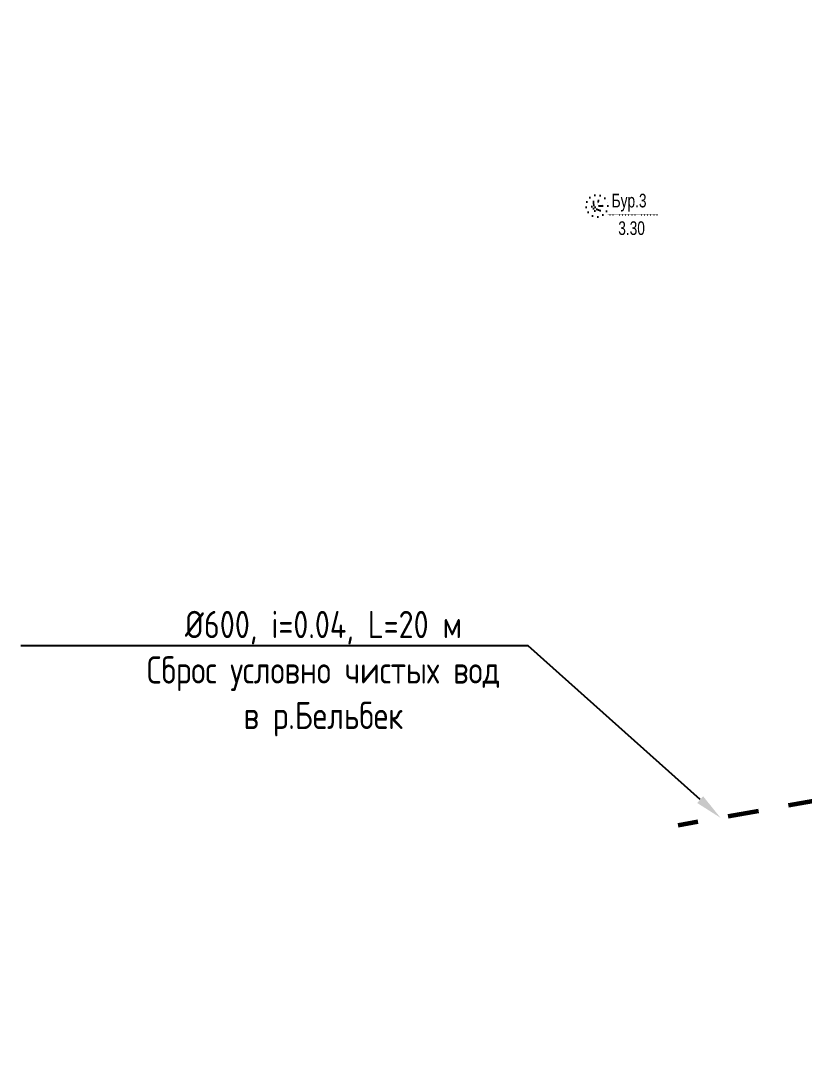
# Model space of a CAD drawing. Header units: millimetres. Extents: x 20530103 to 31271019, y 32092698 to 33532929.
# Drawn here: x 25927503 to 25963429, y 32889790 to 32937286 of the extents above; entities that cross this region are included whole.
import ezdxf
from ezdxf import colors
from ezdxf.entities.mleader import LeaderData, LeaderLine
from ezdxf.math import Vec2, Vec3

# ---------------------------------------------------------------- set-up
doc = ezdxf.new("R2010")
doc.units = ezdxf.units.MM
doc.linetypes.add('CONTI', pattern=[1, 0, 1])
doc.linetypes.add('Штриховая', pattern=[2822.222233, 1411.111116, -1411.111116])
doc.layers.add('BORE', color=7, linetype='CONTI')
doc.layers.add('Выноски', color=7, linetype='Continuous')
doc.layers.add('Труба К2', color=7, linetype='Continuous', lineweight=60)
doc.styles.add('GOST 2.304', font='GOST.TTF')
doc.styles.add('SHRFT', font='TXT', dxfattribs={"width": 0.75})

# ---------------------------------------------------------------- blocks, each defined once
blk = doc.blocks.new('BL_985')
at = {"color": 0}
for radius in [2, 1, 0.8, 0.6, 0.4, 0.2]:
    blk.add_circle((0, 0), radius, dxfattribs=at)

msp = doc.modelspace()

# ---------------------------------------------------------------- linework, layer by layer
at = {"layer": 'BORE', "color": 5}
msp.add_line((25954424.4617, 32928379.5756), (25956721.3367, 32928379.5756), dxfattribs=at)
at = {"layer": 'Труба К2', "linetype": 'Штриховая'}
msp.add_line((25977989.6446, 32904029.4959), (25957644.1231, 32900379.2386), dxfattribs=at)

# ---------------------------------------------------------------- block references
at = {"layer": 'BORE', "color": 5, "lineweight": 60, "xscale": 250, "yscale": 250, "zscale": 250}
msp.add_blockref('BL_985', (25953928.6277, 32928797.0788), dxfattribs=at)

# ---------------------------------------------------------------- texts
at = {"layer": 'BORE', "color": 5, "style": 'SHRFT', "width": 0.75}
for s, p in [(' Бур.3', (25954424.4617, 32928722.7138)), ('3.30', (25954900.8338, 32927459.6211))]:
    msp.add_text(s, height=625, dxfattribs=at).set_placement(p)

# ---------------------------------------------------------------- leaders
at = {"layer": 'Выноски', "color": 0, "lineweight": -2}
ml = msp.add_multileader_mtext('Standard', dxfattribs=at)
ml.set_content('{\\C0;%%C200 мм\\PL= 13,20 м}', color=5, style='GOST 2.304')
ml.set_leader_properties(lineweight=-3)
ml.build(insert=Vec2(0, 0))
ml.multileader.update_dxf_attribs({"text_left_attachment_type": 6, "text_right_attachment_type": 6, "dogleg_length": 1, "arrow_head_size": 1250, "scale": 500})
ctx = ml.context
ctx.base_point, ctx.scale, ctx.char_height, ctx.arrow_head_size, ctx.landing_gap_size, ctx.plane_origin = Vec3(25954154.4539, 32941576.3504), 500, 1250, 1250, 900, Vec3(25923207.6369, 32927650.2959)
ctx.left_attachment, ctx.right_attachment, ctx.text_align_type = 6, 6, 1
notes = []
notes.append((ctx, [(1, (1, 1, 0), (25962074.6734, 32941576.3504), (-1, 0), 99.8478, [(1, [(25962999.3799, 32946708.6006)], 0, [])])]))
ctx.mtext.insert, ctx.mtext.alignment, ctx.mtext.flow_direction = Vec3(25958064.6397, 32943076.3504), 2, 5
ml = msp.add_multileader_mtext('Standard', dxfattribs=at)
ml.set_content('{\\C0;%%C600, i=0.04, L=20 м\\PСброс условно чистых вод\\Pв р.Бельбек}', color=5, style='GOST 2.304')
ml.set_leader_properties(lineweight=-3)
ml.build(insert=Vec2(0, 0))
ml.multileader.update_dxf_attribs({"text_left_attachment_type": 6, "text_right_attachment_type": 6, "dogleg_length": 1, "arrow_head_size": 1250, "scale": 500})
ctx = ml.context
ctx.base_point, ctx.scale, ctx.char_height, ctx.arrow_head_size, ctx.landing_gap_size, ctx.plane_origin = Vec3(25932088.9978, 32908612.0153), 500, 1250, 1250, 900, Vec3(25926079.2806, 32889808.8499)
ctx.left_attachment, ctx.right_attachment, ctx.text_align_type = 6, 6, 1
notes.append((ctx, [(1, (1, 1, 0), (25950774.5598, 32908612.0153), (-1, 0), 99.8478, [(1, [(25959587.5821, 32900727.921)], 0, [])])]))
ctx.mtext.insert, ctx.mtext.alignment, ctx.mtext.flow_direction = Vec3(25941381.8549, 32910218.2653), 2, 5
for ctx, leaders in notes:
    for number, flags, end, landing, length, lines in leaders:
        leader = LeaderData()
        leader.index, (leader.has_last_leader_line, leader.has_dogleg_vector, leader.attachment_direction) = number, flags
        leader.last_leader_point, leader.dogleg_vector, leader.dogleg_length = Vec3(end), Vec3(landing), length
        for number, points, colour, breaks in lines:
            line = LeaderLine()
            line.index, line.vertices, line.color, line.breaks = number, Vec3.list(points), colors.encode_raw_color(colour), breaks
            leader.lines.append(line)
        ctx.leaders.append(leader)

doc.saveas('drawing.dxf')
